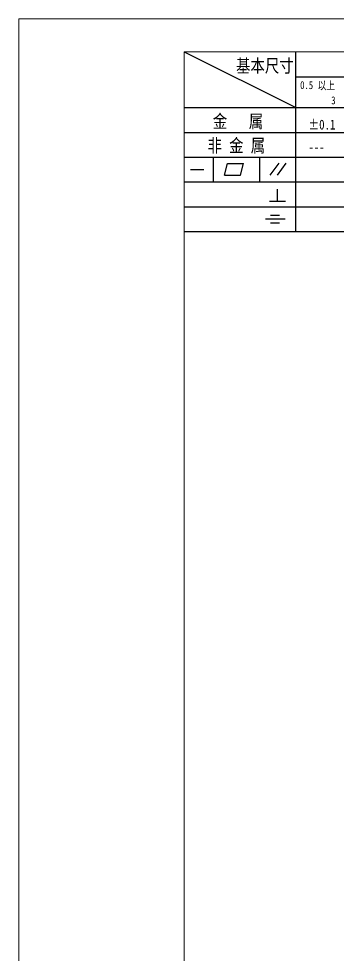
# Model space of a CAD drawing. Header units: millimetres. Extents: x 142029 to 212337, y -20537 to 1533.
# Drawn here: x 144342.4 to 144439, y 668.4 to 951.9 of the extents above; entities that cross this region are included whole.
import ezdxf

# ---------------------------------------------------------------- set-up
doc = ezdxf.new("R2010")
doc.units = ezdxf.units.MM
doc.header["$LTSCALE"] = 0.5
doc.layers.add('图\\M+19E79\\M+195B6\\M+18E9A', color=7, linetype='Continuous')
doc.layers.add('图框', color=7, linetype='Continuous', lineweight=18)
doc.layers.add('打印', color=7, linetype='Continuous', lineweight=15, plot=False)
doc.layers.add('打印-禁用', color=7, linetype='Continuous', lineweight=15, plot=False)
doc.styles.add('国标', font='simfang.ttf', dxfattribs={"width": 0.8})

# ---------------------------------------------------------------- blocks, each defined once
blk = doc.blocks.new('GZDEH零件A3图框V01版')
at = {"layer": '图\\M+19E79\\M+195B6\\M+18E9A', "color": 9}
for p, q in [((2882.49, -1554.46), (2899.37, -1562.92)), ((2899.37, -1581.67), (2899.37, -1554.46)), ((2899.37, -1558.24), (2990.09, -1558.24)), ((2882.49, -1562.92), (2990.09, -1562.92)), ((2882.49, -1566.67), (2990.09, -1566.67)), ((2882.49, -1570.42), (2990.09, -1570.42)), ((2886.92, -1574.12), (2886.92, -1570.42)), ((2893.91, -1574.12), (2893.91, -1570.42)), ((2888.59, -1573.16), (2889.07, -1571.37)), ((2889.07, -1571.37), (2891.48, -1571.37)), ((2891, -1573.16), (2891.48, -1571.37)), ((2895.52, -1573.16), (2896.85, -1571.3)), ((2896.6, -1573.16), (2897.94, -1571.3)), ((2883.43, -1572.27), (2885.49, -1572.27)), ((2888.59, -1573.16), (2891, -1573.16)), ((2882.49, -1574.17), (2990.09, -1574.17)), ((2896.58, -1577.05), (2896.58, -1575.28)), ((2895.42, -1577.05), (2897.81, -1577.05)), ((2882.49, -1577.92), (2990.09, -1577.92)), ((2895.57, -1579.17), (2896.92, -1579.17)), ((2894.79, -1579.77), (2897.77, -1579.77)), ((2895.57, -1580.37), (2896.93, -1580.37)), ((2882.49, -1581.67), (2990.09, -1581.67))]:
    blk.add_line(p, q, dxfattribs=at)
at = {"layer": '图框', "linetype": 'Continuous'}
for p, q in [((2882.49, -1554.46), (2882.49, -1832.96)), ((3272.49, -1554.46), (2882.49, -1554.46))]:
    blk.add_line(p, q, dxfattribs=at)
at = {"layer": '打印-禁用', "linetype": 'Continuous'}
for p, q in [((2857.49, -1549.46), (2857.49, -1846.46)), ((3277.49, -1549.46), (2857.49, -1549.46))]:
    blk.add_line(p, q, dxfattribs=at)
at = {"layer": '图\\M+19E79\\M+195B6\\M+18E9A', "color": 9, "style": '国标', "width": 0.8}
for s, height, p in [('基本尺寸', 2, (2890.33, -1557.58)), ('金   属', 2, (2886.82, -1565.98)), ('±0.1', 1.5, (2901.27, -1566.23)), ('非 金 属', 2, (2886.02, -1569.65)), ('---', 1.5, (2901.27, -1569.65))]:
    blk.add_text(s, height=height, dxfattribs=at).set_placement(p)
at = {"layer": '图\\M+19E79\\M+195B6\\M+18E9A', "color": 9, "lineweight": 15, "style": '国标', "width": 0.8}
for s, p in [('0.5', (2900.03, -1560.11)), ('以上', (2902.64, -1560.16)), ('3', (2904.73, -1562.41))]:
    blk.add_text(s, height=1.2, dxfattribs=at).set_placement(p)
blk = doc.blocks.new('DEH A3')
at = {"layer": '图框'}
blk.add_blockref('GZDEH零件A3图框V01版', (-2857.49, 1846.46), dxfattribs=at)

msp = doc.modelspace()

# ---------------------------------------------------------------- linework, layer by layer
at = {"layer": '打印'}
msp.add_lwpolyline([(144342.441, 951.912), (145182.441, 951.912), (145182.441, 357.912), (144342.441, 357.912)], close=True, dxfattribs=at)

# ---------------------------------------------------------------- block references
at = {"layer": '图框', "xscale": 2, "yscale": 2, "zscale": 2}
msp.add_blockref('DEH A3', (144342.441, 357.912), dxfattribs=at)

doc.saveas('drawing.dxf')
